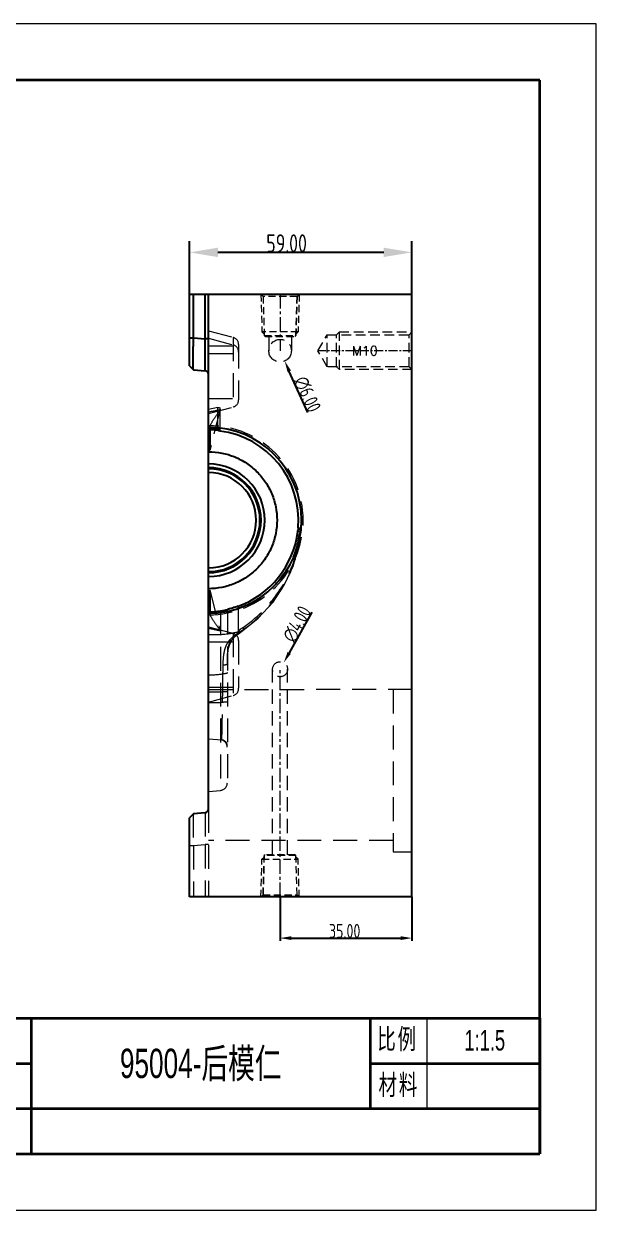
# Model space of a CAD drawing. Header units: millimetres. Extents: x 877 to 3677, y 1642 to 2236.
# Drawn here: x 3525 to 3677, y 1641.7 to 1956.7 of the extents above; entities that cross this region are included whole.
import ezdxf
from ezdxf.enums import TextEntityAlignment as Align

# ---------------------------------------------------------------- set-up
doc = ezdxf.new("R2010")
doc.units = ezdxf.units.MM
doc.linetypes.add('CENTER', pattern=[0.6, 0.375, -0.075, 0.075, -0.075])
doc.linetypes.add('HIDDEN', pattern=[9.525, 6.35, -3.175])
doc.layers.get('Defpoints').update_dxf_attribs({"lineweight": 5})
for name, color, linetype, lineweight in [('cool', 153, 'HIDDEN', 9), ('DEFAULT_2', 8, 'HIDDEN', 18), ('dim', 82, 'Continuous', 9), ('screw', 33, 'Continuous', 13), ('文字层', 3, 'Continuous', 18), ('粗实线层', 7, 'Continuous', 35), ('细实线层', 7, 'Continuous', 18)]:
    doc.layers.add(name, color=color, linetype=linetype, lineweight=lineweight)
doc.styles.add('TXT', font='txt.shx', dxfattribs={"bigfont": 'gbcbig.shx'})
doc.styles.add('标准', font='FSGB2312.ttf', dxfattribs={"width": 0.667})
doc.styles.add('标注', font='isocp.shx', dxfattribs={"width": 0.8, "bigfont": 'hztxt.shx'})
doc.dimstyles.new('副本 a4', dxfattribs={"dimscale": 1.5, "dimtxt": 3.2, "dimasz": 5, "dimexe": 2, "dimexo": 0, "dimgap": 0, "dimtad": 1, "dimzin": 0, "dimdsep": 46, "dimtxsty": '标注', "dimcen": 0, "dimdle": 3, "dimclrd": 4, "dimclre": 4, "dimclrt": 6, "dimazin": 0, "dimtfac": 1, "dimtofl": 0, "dimtmove": 0, "dimatfit": 3, "dimfxl": 0, "dimtolj": 1, "dimarcsym": 0})

# ---------------------------------------------------------------- blocks, each defined once
blk = doc.blocks.new('*D65')
at = {"layer": 'Defpoints', "color": 0, "transparency": 16777216}
for p in [(3569.04, 1896.01), (3569.04, 1884.9), (3628.04, 1884.9)]:
    blk.add_point(p, dxfattribs=at)
at = {"layer": 'dim', "color": 4, "lineweight": -2, "transparency": 16777216}
for p, q in [((3569.04, 1884.9), (3569.04, 1899.01)), ((3628.04, 1884.9), (3628.04, 1899.01)), ((3620.54, 1896.01), (3576.54, 1896.01))]:
    blk.add_line(p, q, dxfattribs=at)
at = {"layer": 'dim', "color": 4, "transparency": 16777216}
for points in [[(3576.54, 1897.26), (3576.54, 1894.76), (3569.04, 1896.01)], [(3620.54, 1897.26), (3620.54, 1894.76), (3628.04, 1896.01)]]:
    blk.add_solid(points, dxfattribs=at)
at = {"layer": 'dim', "color": 6, "transparency": 16777216, "insert": (3594.77, 1898.41), "char_height": 4.8, "attachment_point": 5, "style": '标注'}
blk.add_mtext('\\A1;59.00', dxfattribs=at)
blk = doc.blocks.new('cool_jt_f11')
at = {"layer": 'cool', "ltscale": 0.3}
for p, q in [((0, 5.11), (0.58, 4.53)), ((0, 5.11), (10, 4.8)), ((0.58, 4.53), (0.58, -4.53)), ((11, 4.21), (0.58, 4.53)), ((0.58, 4.53), (11, 4.21)), ((10, 4.8), (10.58, 4.22)), ((10, 4.8), (10, -4.8)), ((11.21, 4), (11, 4.21)), ((11, -4.21), (11, 4.21)), ((11.21, -4), (11.21, 4)), ((0.58, -4.53), (0, -5.11)), ((0, -5.11), (10, -4.8)), ((0.58, -4.53), (11, -4.21)), ((10, -4.8), (10.58, -4.22)), ((11, -4.21), (11.21, -4))]:
    blk.add_line(p, q, dxfattribs=at)
blk = doc.blocks.new('A4图框')
at = {"layer": '粗实线层'}
for p, q in [((138.5, 95), (-138.5, 95)), ((138.5, -95), (138.5, 95)), ((-138.5, -95), (138.5, -95))]:
    blk.add_line(p, q, dxfattribs=at)
at = {"layer": '细实线层'}
for p, q in [((148.5, 105), (-148.5, 105)), ((148.5, -105), (148.5, 105)), ((-148.5, -105), (148.5, -105))]:
    blk.add_line(p, q, dxfattribs=at)
at = {"layer": '文字层', "style": '标准', "width": 0.667}
blk.add_attdef('图纸编号', text='', height=5.19, rotation=180, dxfattribs=at).set_placement((-113.41, 90), align=Align.MIDDLE_CENTER)
blk = doc.blocks.new('A4标题栏')
at = {"layer": '粗实线层'}
for p, q in [((-140, 24), (-140, 0)), ((-140, 24), (0, 24)), ((-90, 24), (-90, 0)), ((-30, 24), (-30, 8)), ((0, 24), (0, 0)), ((0, 24), (0, 8)), ((-140, 16), (-90, 16)), ((-30, 16), (0, 16)), ((-140, 8), (0, 8)), ((-140, 0), (0, 0))]:
    blk.add_line(p, q, dxfattribs=at)
at = {"layer": '细实线层'}
for p, q in [((-130, 24), (-130, 8)), ((-110, 24), (-110, 8)), ((-20, 24), (-20, 8))]:
    blk.add_line(p, q, dxfattribs=at)
at = {"layer": '文字层', "char_height": 3.597, "width": 18, "attachment_point": 5, "line_spacing_factor": 0.963108, "style": '标准'}
for s, insert in [('\\T1.1;制图', (-135, 20)), ('{\\T1.1;比例}', (-25.15, 20.14)), ('\\T1.1;校核', (-135, 12)), ('{\\T1.1;材料}', (-24.93, 12.02))]:
    blk.add_mtext(s, dxfattribs=dict(at, insert=insert))
at = {"layer": '文字层', "style": '标准', "width": 0.667}
for tag, height, p in [('制图签名', 3.63, (-120, 20)), ('制图日期', 3.63, (-100, 20)), ('图纸比例', 3.63, (-9.73, 20.09)), ('图纸名称', 5.19, (-60, 16)), ('材料', 3.63, (-9.94, 12.38)), ('校核签名', 3.63, (-120, 12)), ('校核日期', 3.63, (-100, 12)), ('公司名称', 3.63, (-115, 4)), ('图纸编号', 3.63, (-45, 4))]:
    blk.add_attdef(tag, text='', height=height, dxfattribs=at).set_placement(p, align=Align.MIDDLE_CENTER)
blk = doc.blocks.new('*D73')
at = {"layer": 'Defpoints', "color": 0, "transparency": 16777216}
for p in [(3593.04, 1724.9), (3628.04, 1724.9), (3628.04, 1713.96)]:
    blk.add_point(p, dxfattribs=at)
at = {"layer": 'dim', "color": 4, "linetype": 'Continuous', "lineweight": -2, "transparency": 16777216}
for p, q in [((3593.04, 1724.9), (3593.04, 1713.21)), ((3628.04, 1724.9), (3628.04, 1713.21)), ((3596.04, 1713.96), (3625.04, 1713.96))]:
    blk.add_line(p, q, dxfattribs=at)
at = {"layer": 'dim', "color": 4, "transparency": 16777216}
for points in [[(3596.04, 1714.46), (3596.04, 1713.46), (3593.04, 1713.96)], [(3625.04, 1714.46), (3625.04, 1713.46), (3628.04, 1713.96)]]:
    blk.add_solid(points, dxfattribs=at)
at = {"layer": 'dim', "color": 6, "transparency": 16777216, "insert": (3610.18, 1715.84), "char_height": 3.75, "attachment_point": 5, "style": '标注'}
blk.add_mtext('\\A1;35.00', dxfattribs=at)
blk = doc.blocks.new('*D74')
at = {"layer": 'Defpoints', "color": 0, "transparency": 16777216}
for p in [(3594.01, 1787.08), (3592.07, 1783.58)]:
    blk.add_point(p, dxfattribs=at)
at = {"layer": 'dim', "color": 4, "linetype": 'Continuous', "lineweight": -2, "transparency": 16777216}
blk.add_line((3601.44, 1800.46), (3595.47, 1789.7), dxfattribs=at)
at = {"layer": 'dim', "color": 4, "transparency": 16777216}
blk.add_solid([(3595.03, 1789.95), (3595.9, 1789.46), (3594.01, 1787.08)], dxfattribs=at)
at = {"layer": 'dim', "color": 6, "transparency": 16777216, "insert": (3597.54, 1797.3), "char_height": 3.75, "attachment_point": 5, "rotation": 60.9612, "style": '标注'}
blk.add_mtext('\\A1;∅4.00', dxfattribs=at)
blk = doc.blocks.new('*D75')
at = {"layer": 'Defpoints', "color": 0, "transparency": 16777216}
for p in [(3591.82, 1872.64), (3594.26, 1867.16)]:
    blk.add_point(p, dxfattribs=at)
at = {"layer": 'dim', "color": 4, "linetype": 'Continuous', "lineweight": -2, "transparency": 16777216}
blk.add_line((3600.37, 1853.46), (3595.48, 1864.42), dxfattribs=at)
at = {"layer": 'dim', "color": 4, "transparency": 16777216}
blk.add_solid([(3595.94, 1864.63), (3595.03, 1864.22), (3594.26, 1867.16)], dxfattribs=at)
at = {"layer": 'dim', "color": 6, "transparency": 16777216, "insert": (3600.25, 1858.34), "char_height": 3.75, "attachment_point": 5, "rotation": 294.0317, "style": '标注'}
blk.add_mtext('\\A1;∅6.00', dxfattribs=at)

msp = doc.modelspace()

# ---------------------------------------------------------------- linework, layer by layer
at = {"color": 7, "linetype": 'Continuous'}
for p, q in [((3569.039, 1865.902), (3569.039, 1884.902)), ((3569.039, 1884.902), (3628.039, 1884.902)), ((3570.035, 1873.283), (3570.035, 1884.902)), ((3573.126, 1873.012), (3573.126, 1884.902)), ((3574.039, 1748.256), (3574.039, 1884.902)), ((3628.039, 1724.902), (3628.039, 1884.902)), ((3569.039, 1873.283), (3570.035, 1873.283)), ((3570.035, 1873.283), (3573.126, 1873.012)), ((3574.039, 1873.012), (3573.126, 1873.012)), ((3569.039, 1865.902), (3570.035, 1864.815)), ((3570.035, 1864.815), (3570.034, 1864.816)), ((3570.035, 1864.815), (3573.126, 1864.545)), ((3574.439, 1843.549), (3574.439, 1848.917)), ((3577.039, 1848.714), (3577.039, 1848.587)), ((3574.039, 1843.549), (3574.439, 1843.549)), ((3574.039, 1806.256), (3574.439, 1806.256)), ((3574.439, 1800.589), (3574.439, 1806.256)), ((3570.035, 1746.989), (3569.039, 1745.902)), ((3569.039, 1724.902), (3569.039, 1745.902)), ((3573.126, 1747.26), (3570.035, 1746.989)), ((3628.039, 1724.902), (3569.039, 1724.902))]:
    msp.add_line(p, q, dxfattribs=at)
for centre, radius, start, end in [((3573.039, 1863.549), 1, 0, 85), ((3574.039, 1824.902), 24.694, 270, 90), ((3574.039, 1824.902), 23.874, 355.19452, 82.78115), ((3574.039, 1824.902), 14.936, 270, 90), ((3574.039, 1824.902), 13.94, 270, 90), ((3574.039, 1824.902), 13.654, 270, 90), ((3574.039, 1824.902), 12.658, 270, 90), ((3582.23, 1823.837), 15.651, 352.89889, 354.22538), ((3573.987, 1824.469), 23.879, 270.12303, 277.76315), ((3573.039, 1748.256), 1, 275, 0)]:
    msp.add_arc(centre, radius, start, end, dxfattribs=at)
for centre, major_axis, start_param, end_param in [((3574.039, 1825.249), (0, 23.668), -0.1058387, 0), ((3573.683, 1824.902), (24.263, 0), -1.2254759, -0.1239743)]:
    msp.add_ellipse(centre, major_axis=major_axis, ratio=0.9998927, start_param=start_param, end_param=end_param, dxfattribs=at)
for points, knots in [([(3570.034, 1864.816), (3570.03, 1864.82), (3570.028, 1864.839), (3570.023, 1864.873), (3570.021, 1864.929), (3570.015, 1865.042), (3570.01, 1865.232), (3570.005, 1865.516), (3570.001, 1865.873), (3569.998, 1866.301), (3569.996, 1866.796), (3569.996, 1867.573), (3569.998, 1868.67), (3570.006, 1870.108), (3570.018, 1871.665), (3570.028, 1872.737), (3570.035, 1873.283)], [0, 0, 0, 0, 0.0019273, 0.006146, 0.0126883, 0.0215534, 0.0462047, 0.0798711, 0.1222537, 0.1729596, 0.2315055, 0.2973555, 0.4483731, 0.6202419, 0.8064972, 1, 1, 1, 1]), ([(3573.126, 1864.545), (3573.129, 1864.544), (3573.13, 1864.565), (3573.135, 1864.589), (3573.138, 1864.643), (3573.142, 1864.711), (3573.145, 1864.802), (3573.149, 1864.962), (3573.153, 1865.209), (3573.157, 1865.562), (3573.16, 1865.988), (3573.161, 1866.481), (3573.162, 1867.037), (3573.161, 1867.651), (3573.159, 1868.568), (3573.153, 1869.81), (3573.141, 1871.38), (3573.131, 1872.461), (3573.126, 1873.012)], [0, 0, 0, 0, 0.0012544, 0.0048328, 0.010779, 0.0190914, 0.0297626, 0.042773, 0.0756705, 0.1174926, 0.1678554, 0.2262654, 0.292179, 0.3649422, 0.4438652, 0.616988, 0.8048276, 1, 1, 1, 1]), ([(3576.539, 1848.784), (3576.611, 1848.776), (3576.713, 1848.765), (3576.838, 1848.748), (3576.909, 1848.738), (3576.962, 1848.729), (3577.004, 1848.724), (3577.023, 1848.717), (3577.039, 1848.717), (3577.039, 1848.714)], [0, 0, 0, 0, 0.4330494, 0.6069268, 0.7482153, 0.8575512, 0.9356986, 0.9832147, 1, 1, 1, 1]), ([(3574.039, 1843.093), (3575.227, 1843.089), (3577.611, 1842.858), (3581.045, 1841.818), (3584.21, 1840.124), (3586.985, 1837.848), (3589.261, 1835.074), (3590.953, 1831.909), (3591.995, 1828.474), (3592.347, 1824.902), (3591.995, 1821.331), (3590.953, 1817.896), (3589.261, 1814.731), (3586.985, 1811.956), (3584.21, 1809.68), (3581.045, 1807.987), (3577.611, 1806.946), (3575.227, 1806.715), (3574.039, 1806.711)], [0, 0, 0, 0, 0.0624908, 0.1250007, 0.1874987, 0.2499983, 0.3124991, 0.3749998, 0.4375001, 0.5, 0.5624999, 0.6250002, 0.6875009, 0.7500017, 0.8125013, 0.8749993, 0.9375092, 1, 1, 1, 1]), ([(3597.842, 1822.902), (3597.845, 1822.902), (3597.842, 1822.881), (3597.846, 1822.858), (3597.843, 1822.804), (3597.84, 1822.736), (3597.834, 1822.645), (3597.822, 1822.485), (3597.81, 1822.355), (3597.801, 1822.262)], [0, 0, 0, 0, 0.0161007, 0.0630416, 0.1411147, 0.2503332, 0.3909083, 0.5630801, 1, 1, 1, 1]), ([(3581.896, 1802.074), (3581.657, 1801.988), (3580.89, 1801.723), (3580.111, 1801.495), (3579.574, 1801.344)], [0, 0, 0, 0, 0.3133588, 1, 1, 1, 1]), ([(3577.213, 1800.808), (3577.607, 1800.862), (3578.187, 1800.962), (3578.763, 1801.089), (3578.945, 1801.143)], [0, 0, 0, 0, 0.6764837, 1, 1, 1, 1]), ([(3578.945, 1801.143), (3578.967, 1801.149), (3578.998, 1801.16), (3579.031, 1801.17), (3579.039, 1801.177)], [0, 0, 0, 0, 0.675391, 1, 1, 1, 1]), ([(3579.574, 1801.344), (3579.502, 1801.324), (3579.375, 1801.288), (3579.212, 1801.242), (3579.109, 1801.206), (3579.055, 1801.189), (3579.042, 1801.177)], [0, 0, 0, 0, 0.4042999, 0.7068642, 0.9056447, 1, 1, 1, 1])]:
    msp.add_open_spline(points, degree=3, knots=knots, dxfattribs=at)
at = {"layer": 'cool', "color": 1, "linetype": 'CENTER', "ltscale": 10.16}
for p, q in [((3593.039, 1884.902), (3593.039, 1869.902)), ((3593.039, 1724.902), (3593.039, 1785.333))]:
    msp.add_line(p, q, dxfattribs=at)
at = {"layer": 'cool', "ltscale": 0.6}
for p, q in [((3590.039, 1873.692), (3590.039, 1869.902)), ((3596.039, 1873.692), (3596.039, 1869.902)), ((3591.039, 1736.11), (3591.039, 1785.333)), ((3595.039, 1736.11), (3595.039, 1785.333))]:
    msp.add_line(p, q, dxfattribs=at)
for centre, radius in [((3593.039, 1869.902), 3), ((3593.039, 1785.333), 2)]:
    msp.add_circle(centre, radius, dxfattribs=at)
at = {"layer": 'DEFAULT_2', "color": 8, "linetype": 'HIDDEN'}
for p, q in [((3574.039, 1875.199), (3580.556, 1873.452)), ((3574.039, 1873.199), (3580.556, 1871.452)), ((3574.039, 1871.199), (3582.039, 1871.199)), ((3580.556, 1873.452), (3580.556, 1854.945)), ((3582.039, 1871.521), (3582.039, 1856.877)), ((3574.039, 1869.199), (3582.039, 1869.199)), ((3570.034, 1864.816), (3570.035, 1864.815)), ((3574.039, 1857.199), (3582.039, 1857.199)), ((3574.039, 1853.199), (3580.556, 1854.945)), ((3576.539, 1854.83), (3574.039, 1854.315)), ((3577.039, 1854.003), (3574.439, 1843.719)), ((3576.539, 1848.784), (3576.539, 1854.83)), ((3577.037, 1854.003), (3577.282, 1854.318)), ((3577.039, 1854.609), (3577.039, 1848.714)), ((3574.039, 1849.549), (3574.439, 1849.549)), ((3574.439, 1848.917), (3574.439, 1849.884)), ((3597.76, 1821.902), (3598.363, 1821.902)), ((3597.829, 1822.902), (3598.287, 1822.902)), ((3598.548, 1821.86), (3598.498, 1821.851)), ((3574.439, 1806.085), (3577.039, 1795.802)), ((3581.896, 1802.074), (3581.896, 1795.542)), ((3574.039, 1800.255), (3574.439, 1800.255)), ((3574.439, 1799.921), (3574.439, 1800.589)), ((3577.213, 1800.808), (3577.213, 1753.18)), ((3579.039, 1800.878), (3579.039, 1755.172)), ((3574.039, 1796.606), (3580.556, 1794.859)), ((3577.282, 1795.487), (3577.037, 1795.801)), ((3574.039, 1792.606), (3582.039, 1792.606)), ((3580.556, 1794.859), (3580.556, 1778.352)), ((3582.039, 1792.928), (3582.039, 1780.284)), ((3574.039, 1780.606), (3582.039, 1780.606)), ((3628.039, 1779.922), (3574.039, 1779.912)), ((3623.039, 1779.922), (3623.039, 1736.904)), ((3574.039, 1779.347), (3577.815, 1779.36)), ((3574.039, 1776.606), (3580.556, 1778.352)), ((3574.039, 1776.526), (3577.213, 1776.542)), ((3574.039, 1766.902), (3577.538, 1766.596)), ((3574.039, 1752.902), (3577.213, 1753.18)), ((3574.039, 1748.256), (3574.039, 1724.902)), ((3570.034, 1746.989), (3570.035, 1746.989)), ((3623.039, 1739.892), (3574.039, 1739.892)), ((3569.039, 1738.522), (3570.035, 1738.522)), ((3570.035, 1738.522), (3573.126, 1738.792)), ((3570.035, 1738.522), (3570.035, 1724.902)), ((3574.039, 1738.792), (3573.126, 1738.792)), ((3573.126, 1738.792), (3573.126, 1724.902)), ((3623.039, 1736.902), (3628.039, 1736.902))]:
    msp.add_line(p, q, dxfattribs=at)
for points in [[(3583.137, 1795.596), (3587.253, 1798.922), (3591.163, 1803.174), (3594.252, 1807.811), (3596.512, 1812.7), (3597.95, 1817.698), (3598.548, 1821.86)], [(3598.548, 1821.86), (3598.551, 1822.08), (3598.485, 1822.415), (3598.334, 1822.681), (3598.275, 1822.74)], [(3581.836, 1794.673), (3581.983, 1794.779), (3582.792, 1795.355), (3583.137, 1795.596)], [(3579.039, 1786.828), (3579.086, 1788.776), (3579.362, 1790.951), (3579.983, 1792.667), (3581.015, 1793.997), (3581.836, 1794.673)]]:
    msp.add_lwpolyline(points, dxfattribs=at)
for centre, radius, start, end in [((3580.039, 1871.521), 2, 0, 75), ((3580.039, 1869.521), 2, 0, 75), ((3580.039, 1856.877), 2, 285, 0), ((3421.977, 2592.127), 753.977, 281.635205, 281.886949), ((3574.039, 1824.902), 25.125, 270, 90), ((3574.039, 1824.902), 24.374, 82.93, 90), ((3574.039, 1824.488), 24.3, 270, 356.25834), ((3421.977, 1057.678), 753.977, 78.113051, 78.364795), ((3576.523, 1816.282), 21.669, 283.80592, 286.87465), ((3699.042, 1617.885), 212.304, 123.19335, 123.48425), ((3561.149, 1827.301), 38.441, 304.30315, 304.73608), ((3575.773, 1820.497), 25.957, 266.16825, 277.23107), ((3576.048, 1818.29), 23.732, 277.24299, 283.76255), ((3580.039, 1792.928), 2, 0, 75), ((3637.176, 1711.496), 100.096, 123.51119, 123.83962), ((3574.891, 1803.084), 19.203, 267.45489, 278.9578), ((3580.039, 1780.284), 2, 285, 0), ((3577.034, 1764.614), 2.018, 68.59428, 84.94319), ((3577.395, 1764.959), 1.644, 0.00268, 84.99732), ((3577.045, 1764.638), 1.993, 0.05846, 17.16628), ((3577.039, 1755.172), 2, 275, 0)]:
    msp.add_arc(centre, radius, start, end, dxfattribs=at)
for points, knots in [([(3574.439, 1849.884), (3574.767, 1850.616), (3575.579, 1852.034), (3576.538, 1853.349), (3577.039, 1854.003)], [0, 0, 0, 0, 0.4933541, 1, 1, 1, 1]), ([(3576.539, 1854.83), (3576.601, 1854.842), (3576.721, 1854.852), (3576.884, 1854.816), (3577.005, 1854.734), (3577.039, 1854.648), (3577.039, 1854.609)], [0, 0, 0, 0, 0.3094665, 0.583067, 0.8089787, 1, 1, 1, 1]), ([(3577.039, 1854.003), (3577.043, 1854.01), (3577.116, 1854.12), (3577.2, 1854.224), (3577.282, 1854.318)], [0, 0, 0, 0, 0.0611503, 1, 1, 1, 1]), ([(3583.053, 1795.711), (3585.049, 1797.095), (3588.876, 1800.325), (3592.804, 1805.312), (3595.331, 1809.899), (3597.405, 1814.967), (3598.267, 1819.075), (3598.498, 1821.851)], [0, 0, 0, 0, 0.2326133, 0.4763713, 0.6032034, 0.7331863, 1, 1, 1, 1]), ([(3583.21, 1796.451), (3585.149, 1797.774), (3588.88, 1800.882), (3592.719, 1805.704), (3595.205, 1810.167), (3597.263, 1815.133), (3598.125, 1819.169), (3598.363, 1821.902)], [0, 0, 0, 0, 0.2304197, 0.4732324, 0.6001921, 0.730751, 1, 1, 1, 1]), ([(3598.325, 1822.35), (3598.318, 1822.351), (3598.288, 1822.349), (3598.259, 1822.334), (3598.241, 1822.319)], [0, 0, 0, 0, 0.2299941, 1, 1, 1, 1]), ([(3598.363, 1821.902), (3598.365, 1821.96), (3598.364, 1822.178), (3598.323, 1822.399), (3598.261, 1822.547)], [0, 0, 0, 0, 0.2659678, 1, 1, 1, 1]), ([(3598.498, 1821.851), (3598.503, 1821.914), (3598.502, 1822.035), (3598.473, 1822.209), (3598.393, 1822.346), (3598.325, 1822.35)], [0, 0, 0, 0, 0.3402814, 0.6342607, 1, 1, 1, 1]), ([(3598.363, 1821.902), (3598.389, 1821.898), (3598.434, 1821.891), (3598.495, 1821.88), (3598.525, 1821.871), (3598.549, 1821.865), (3598.548, 1821.86)], [0, 0, 0, 0, 0.4141629, 0.7285291, 0.9250684, 1, 1, 1, 1]), ([(3577.039, 1795.802), (3576.538, 1796.456), (3575.579, 1797.77), (3574.767, 1799.188), (3574.439, 1799.921)], [0, 0, 0, 0, 0.5066434, 1, 1, 1, 1]), ([(3579.039, 1800.878), (3579.039, 1800.901), (3579.039, 1801.001), (3579.042, 1801.101), (3579.042, 1801.177)], [0, 0, 0, 0, 0.2301728, 1, 1, 1, 1]), ([(3577.039, 1795.802), (3577.043, 1795.795), (3577.117, 1795.685), (3577.2, 1795.581), (3577.282, 1795.487)], [0, 0, 0, 0, 0.0611519, 1, 1, 1, 1]), ([(3579.039, 1786.828), (3579.039, 1787.7), (3579.059, 1788.985), (3579.233, 1790.655), (3579.459, 1791.818), (3579.816, 1792.904), (3580.335, 1793.899), (3581.032, 1794.789), (3581.595, 1795.3), (3581.896, 1795.542)], [0, 0, 0, 0, 0.2743219, 0.4037544, 0.527494, 0.6461842, 0.7619636, 0.8785283, 1, 1, 1, 1]), ([(3581.896, 1795.542), (3581.933, 1795.453), (3581.988, 1795.281), (3582.012, 1795.03), (3581.968, 1794.817), (3581.885, 1794.709), (3581.836, 1794.673)], [0, 0, 0, 0, 0.3096071, 0.5800526, 0.8060557, 1, 1, 1, 1]), ([(3583.137, 1795.596), (3583.094, 1795.566), (3582.985, 1795.526), (3582.871, 1795.534), (3582.813, 1795.546)], [0, 0, 0, 0, 0.4698574, 1, 1, 1, 1]), ([(3583.21, 1796.451), (3583.245, 1796.363), (3583.297, 1796.193), (3583.316, 1795.946), (3583.269, 1795.736), (3583.186, 1795.63), (3583.137, 1795.596)], [0, 0, 0, 0, 0.3091235, 0.5794454, 0.8057061, 1, 1, 1, 1]), ([(3579.035, 1792.179), (3579.31, 1792.666), (3580.024, 1793.593), (3580.942, 1794.305), (3581.435, 1794.636)], [0, 0, 0, 0, 0.4846644, 1, 1, 1, 1]), ([(3581.836, 1794.673), (3581.785, 1794.636), (3581.646, 1794.59), (3581.507, 1794.614), (3581.435, 1794.636)], [0, 0, 0, 0, 0.4599065, 1, 1, 1, 1]), ([(3577.927, 1786.393), (3577.938, 1786.93), (3577.974, 1787.977), (3578.129, 1789.497), (3578.444, 1790.911), (3578.811, 1791.781), (3579.035, 1792.179)], [0, 0, 0, 0, 0.2712191, 0.5279285, 0.7696135, 1, 1, 1, 1]), ([(3577.881, 1784.116), (3577.885, 1784.309), (3577.901, 1785.068), (3577.916, 1785.827), (3577.927, 1786.393)], [0, 0, 0, 0, 0.2540584, 1, 1, 1, 1]), ([(3579.039, 1786.826), (3579.039, 1786.765), (3578.975, 1786.668), (3578.85, 1786.585), (3578.653, 1786.494), (3578.341, 1786.42), (3578.072, 1786.396), (3577.927, 1786.393)], [0, 0, 0, 0, 0.143179, 0.2416333, 0.3608392, 0.6551776, 1, 1, 1, 1]), ([(3577.815, 1779.36), (3577.82, 1779.759), (3577.842, 1781.344), (3577.865, 1782.929), (3577.881, 1784.116)], [0, 0, 0, 0, 0.2516413, 1, 1, 1, 1]), ([(3579.039, 1784.371), (3579.039, 1784.327), (3578.955, 1784.268), (3578.839, 1784.225), (3578.63, 1784.17), (3578.308, 1784.129), (3578.032, 1784.117), (3577.881, 1784.116)], [0, 0, 0, 0, 0.1066514, 0.1999409, 0.3203745, 0.6303786, 1, 1, 1, 1]), ([(3579.039, 1776.651), (3579.039, 1776.647), (3579.025, 1776.637), (3578.982, 1776.624), (3578.881, 1776.607), (3578.718, 1776.591), (3578.496, 1776.575), (3578.225, 1776.562), (3577.792, 1776.548), (3577.45, 1776.543), (3577.213, 1776.542)], [0, 0, 0, 0, 0.007261, 0.0223026, 0.07869, 0.1694111, 0.2916555, 0.4412312, 0.6131402, 1, 1, 1, 1]), ([(3577.583, 1766.997), (3577.596, 1767.228), (3577.617, 1767.796), (3577.658, 1769.319), (3577.704, 1771.841), (3577.758, 1775.393), (3577.795, 1777.991), (3577.815, 1779.36)], [0, 0, 0, 0, 0.0561341, 0.1380929, 0.3694902, 0.6680331, 1, 1, 1, 1]), ([(3579.039, 1779.409), (3579.039, 1779.4), (3578.994, 1779.394), (3578.938, 1779.383), (3578.822, 1779.375), (3578.676, 1779.368), (3578.493, 1779.362), (3578.203, 1779.358), (3577.973, 1779.358), (3577.815, 1779.36)], [0, 0, 0, 0, 0.0211802, 0.0773509, 0.1681345, 0.2903827, 0.4401397, 0.6124271, 1, 1, 1, 1]), ([(3577.538, 1766.596), (3577.541, 1766.596), (3577.547, 1766.607), (3577.554, 1766.637), (3577.564, 1766.714), (3577.574, 1766.837), (3577.58, 1766.938), (3577.583, 1766.997)], [0, 0, 0, 0, 0.0201808, 0.068059, 0.2554822, 0.5663955, 1, 1, 1, 1]), ([(3578.95, 1765.226), (3578.863, 1765.507), (3578.557, 1766.039), (3578.048, 1766.384), (3577.771, 1766.493)], [0, 0, 0, 0, 0.4964989, 1, 1, 1, 1]), ([(3570.034, 1746.989), (3570.03, 1746.985), (3570.028, 1746.966), (3570.023, 1746.932), (3570.021, 1746.876), (3570.015, 1746.763), (3570.01, 1746.573), (3570.005, 1746.289), (3570.001, 1745.931), (3569.998, 1745.503), (3569.996, 1745.009), (3569.996, 1744.232), (3569.998, 1743.134), (3570.006, 1741.697), (3570.018, 1740.14), (3570.028, 1739.068), (3570.035, 1738.522)], [0, 0, 0, 0, 0.0019273, 0.006146, 0.0126883, 0.0215534, 0.0462047, 0.0798711, 0.1222537, 0.1729596, 0.2315055, 0.2973555, 0.4483731, 0.6202419, 0.8064972, 1, 1, 1, 1]), ([(3573.126, 1747.26), (3573.129, 1747.26), (3573.13, 1747.239), (3573.135, 1747.216), (3573.138, 1747.162), (3573.142, 1747.093), (3573.145, 1747.002), (3573.149, 1746.843), (3573.153, 1746.595), (3573.157, 1746.242), (3573.16, 1745.817), (3573.161, 1745.324), (3573.162, 1744.768), (3573.161, 1744.153), (3573.159, 1743.236), (3573.153, 1741.994), (3573.141, 1740.424), (3573.131, 1739.343), (3573.126, 1738.792)], [0, 0, 0, 0, 0.0012544, 0.0048328, 0.010779, 0.0190914, 0.0297626, 0.042773, 0.0756705, 0.1174926, 0.1678554, 0.2262654, 0.292179, 0.3649422, 0.4438652, 0.616988, 0.8048276, 1, 1, 1, 1])]:
    msp.add_open_spline(points, degree=3, knots=knots, dxfattribs=at)
msp.add_open_spline([(3581.896, 1795.542), (3582.331, 1795.849), (3582.77, 1796.151), (3583.21, 1796.451)], degree=3, dxfattribs=at)
at = {"layer": 'screw', "color": 92, "linetype": 'HIDDEN', "ltscale": 0.4}
for p, q in [((3608.039, 1874.152), (3608.789, 1874.902)), ((3608.789, 1874.902), (3628.039, 1874.902)), ((3608.789, 1864.902), (3608.789, 1874.902)), ((3608.039, 1865.652), (3608.039, 1874.152)), ((3608.789, 1864.902), (3608.039, 1865.652)), ((3628.039, 1864.902), (3608.789, 1864.902))]:
    msp.add_line(p, q, dxfattribs=at)
at = {"layer": 'screw', "color": 8, "linetype": 'HIDDEN', "ltscale": 0.4}
for p, q in [((3627.289, 1874.152), (3628.039, 1874.902)), ((3603.085, 1869.902), (3605.539, 1874.152)), ((3605.539, 1874.152), (3627.289, 1874.152)), ((3605.539, 1865.652), (3605.539, 1874.152)), ((3627.289, 1865.652), (3627.289, 1874.152)), ((3605.539, 1865.652), (3603.085, 1869.902)), ((3627.289, 1865.652), (3605.539, 1865.652)), ((3628.039, 1864.902), (3627.289, 1865.652))]:
    msp.add_line(p, q, dxfattribs=at)
at = {"layer": 'screw', "color": 1, "linetype": 'CENTER', "ltscale": 6.35}
msp.add_line((3628.039, 1869.902), (3603.085, 1869.902), dxfattribs=at)

# ---------------------------------------------------------------- block references
at = {"xscale": 1.5, "yscale": 1.5, "zscale": 1.5}
msp.add_blockref('A4图框', (3454.216, 1799.208), dxfattribs=at)
at = {"layer": 'cool', "ltscale": 0.6}
for p, rotation in [((3593.039, 1884.902), 270), ((3593.039, 1724.902), 90)]:
    msp.add_blockref('cool_jt_f11', p, dxfattribs=dict(at, rotation=rotation))
at = {"layer": '粗实线层', "xscale": 1.5, "yscale": 1.5, "zscale": 1.5}
msp.add_blockref('A4标题栏', (3661.966, 1656.708), dxfattribs=at).add_auto_attribs({'公司名称': '厦门恒泽坤电器有限公司', '图纸比例': '1:1.5', '图纸名称': '95004-后模仁'})

# ---------------------------------------------------------------- texts
at = {"layer": 'screw', "color": 6, "linetype": 'HIDDEN', "ltscale": 0.4, "style": 'TXT'}
msp.add_text('M10', height=2.5, dxfattribs=at).set_placement((3615.562, 1869.902), align=Align.MIDDLE)

# ---------------------------------------------------------------- dimensions: what is measured, and where the dimension line sits
at = {"layer": 'dim'}
dim = msp.add_linear_dim(base=(3569.039, 1896.014), p1=(3628.039, 1884.902), p2=(3569.039, 1884.902), dimstyle='副本 a4', dxfattribs=at)
dim.commit()
dim.dimension.update_dxf_attribs({"geometry": '*D65', "text_midpoint": (3594.771, 1896.014), "dimtype": 160})
for p1, p2, picture, middle in [((3591.817, 1872.642), (3594.26, 1867.162), '*D75', (3600.249, 1858.335)), ((3592.068, 1783.585), (3594.01, 1787.082), '*D74', (3597.54, 1797.304))]:
    dim = msp.add_diameter_dim_2p(p1=p1, p2=p2, dimstyle='副本 a4', override={"dimtxt": 2.5, "dimasz": 2, "dimexe": 0.49975}, dxfattribs=at)
    dim.commit()
    dim.dimension.update_dxf_attribs({"geometry": picture, "text_midpoint": middle})
dim = msp.add_linear_dim(base=(3628.039, 1713.96), p1=(3593.039, 1724.902), p2=(3628.039, 1724.902), dimstyle='副本 a4', override={"dimtxt": 2.5, "dimasz": 2, "dimexe": 0.49975}, dxfattribs=at)
dim.commit()
dim.dimension.update_dxf_attribs({"geometry": '*D73', "text_midpoint": (3610.183, 1713.96), "dimtype": 160})

doc.saveas('drawing.dxf')
